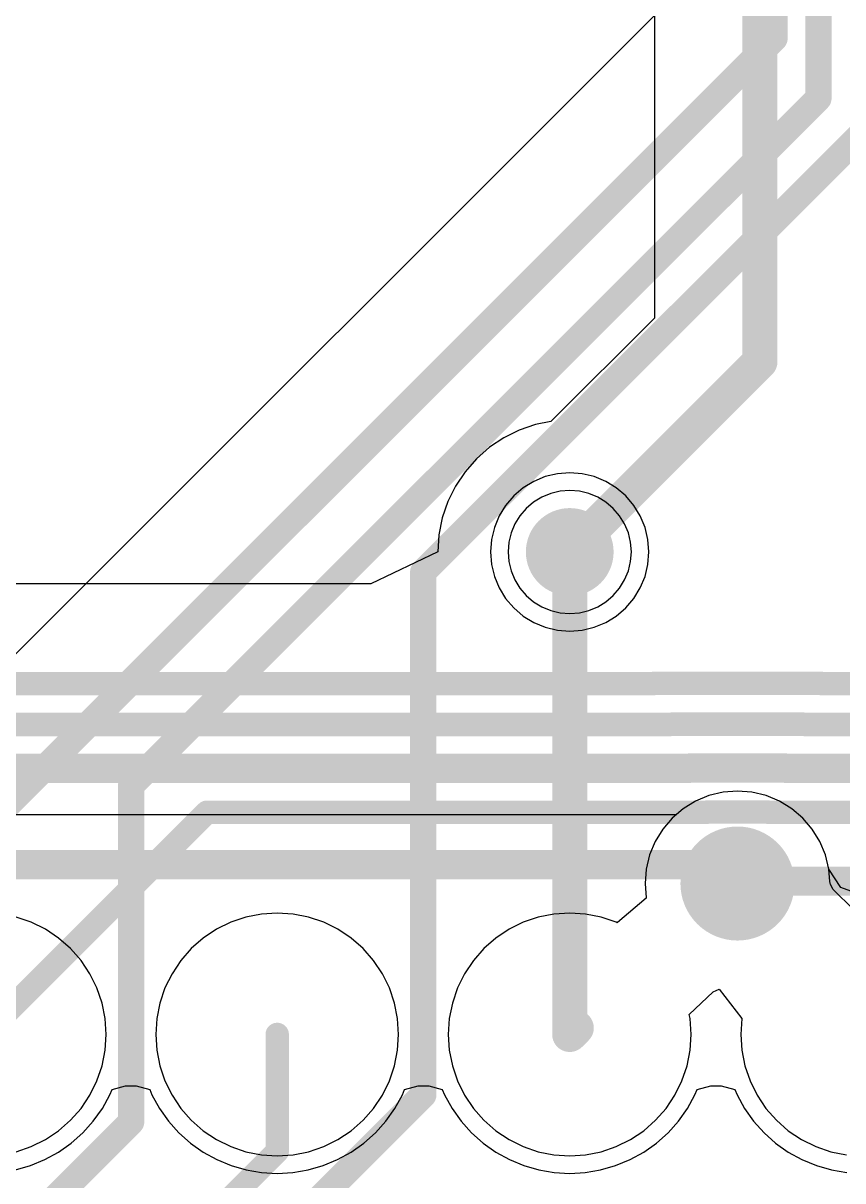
# Model space of a CAD drawing. Header units: millimetres. Extents: x 5.97 to 14.78, y 3.86 to 11.35.
# Drawn here: x 9.3382 to 9.6184, y 7.3299 to 7.7258 of the extents above; entities that cross this region are included whole.
import ezdxf

# ---------------------------------------------------------------- set-up
doc = ezdxf.new("R2010")
doc.units = ezdxf.units.MM
doc.header["$MEASUREMENT"] = 0
for name, color, linetype in [('BottomLayer', 5, 'Continuous'), ('MidLayer1', 16, 'Continuous'), ('MidLayer2', 76, 'Continuous'), ('MultiLayer', 9, 'Continuous'), ('TopLayer', 1, 'Continuous')]:
    doc.layers.add(name, color=color, linetype=linetype)

msp = doc.modelspace()

# ---------------------------------------------------------------- linework, layer by layer
at = {"layer": 'BottomLayer'}
for p, q in [((9.55392, 7.8092), (9.55392, 7.62494)), ((9.55392, 7.62494), (9.51858, 7.58961)), ((9.51858, 7.58961), (9.51333, 7.58856)), ((9.50774, 7.58666), (9.50245, 7.58405)), ((9.51333, 7.58856), (9.50774, 7.58666)), ((9.50245, 7.58405), (9.49755, 7.58078)), ((9.49755, 7.58078), (9.49311, 7.57689)), ((9.49311, 7.57689), (9.48922, 7.57245)), ((9.48922, 7.57245), (9.48595, 7.56755)), ((9.48595, 7.56755), (9.48334, 7.56226)), ((9.48334, 7.56226), (9.48144, 7.55667)), ((9.48144, 7.55667), (9.48029, 7.55089)), ((9.48029, 7.55089), (9.4799, 7.545)), ((9.4799, 7.545), (9.45702, 7.53407)), ((9.45702, 7.53407), (9.33417, 7.53407))]:
    msp.add_line(p, q, dxfattribs=at)
for points, const_width in [([(9.59, 7.61), (9.59, 8.07735)], 0.012), ([(9.525, 7.545), (9.59, 7.61)], 0.012), ([(9.32006, 7.5), (9.55386, 7.5)], 0.008), ([(9.55386, 7.5), (9.55397, 7.50011)], 0.008), ([(9.55397, 7.50011), (9.61072, 7.50011)], 0.008), ([(9.61072, 7.50011), (9.61083, 7.5)], 0.008), ([(9.61083, 7.5), (9.7, 7.5)], 0.008), ([(9.30861, 7.486), (9.55966, 7.486)], 0.008), ([(9.55966, 7.486), (9.55977, 7.48611)], 0.008), ([(9.55977, 7.48611), (9.60492, 7.48611)], 0.008), ([(9.60492, 7.48611), (9.60503, 7.486)], 0.008), ([(9.60503, 7.486), (9.7058, 7.486)], 0.008), ([(9.28471, 7.471), (9.56587, 7.471)], 0.01), ([(9.56587, 7.471), (9.56598, 7.47111)], 0.01), ([(9.56598, 7.47111), (9.59871, 7.47111)], 0.01), ([(9.59871, 7.47111), (9.59882, 7.471)], 0.01), ([(9.59882, 7.471), (9.71201, 7.471)], 0.01), ([(9.325, 7.38), (9.401, 7.456)], 0.008), ([(9.401, 7.456), (9.57208, 7.456)], 0.008), ([(9.57208, 7.456), (9.5722, 7.45611)], 0.008), ([(9.5722, 7.45611), (9.59249, 7.45611)], 0.008), ([(9.59249, 7.45611), (9.59261, 7.456)], 0.008), ([(9.59261, 7.456), (9.71823, 7.456)], 0.008), ([(9.58234, 7.43161), (9.58316, 7.43243)], 0.01), ([(9.58316, 7.43243), (9.86648, 7.43243)], 0.01), ([(9.425, 7.34), (9.425, 7.38)], 0.008), ([(9.40119, 7.31619), (9.425, 7.34)], 0.008)]:
    msp.add_lwpolyline(points, dxfattribs=dict(at, const_width=const_width))
for points, const_width in [([(9.587, 7.61, 1), (9.593, 7.61, 1)], 0.006), ([(9.587, 7.61, 1), (9.593, 7.61, 1)], 0.006), ([(9.5175, 7.545, 1), (9.5325, 7.545, 1)], 0.015), ([(9.522, 7.545, 1), (9.528, 7.545, 1)], 0.006), ([(9.55186, 7.5, 1), (9.55586, 7.5, 1)], 0.004), ([(9.55186, 7.5, 1), (9.55586, 7.5, 1)], 0.004), ([(9.55197, 7.50011, 1), (9.55597, 7.50011, 1)], 0.004), ([(9.55197, 7.50011, 1), (9.55597, 7.50011, 1)], 0.004), ([(9.60872, 7.50011, 1), (9.61272, 7.50011, 1)], 0.004), ([(9.60872, 7.50011, 1), (9.61272, 7.50011, 1)], 0.004), ([(9.60883, 7.5, 1), (9.61283, 7.5, 1)], 0.004), ([(9.60883, 7.5, 1), (9.61283, 7.5, 1)], 0.004), ([(9.55766, 7.486, 1), (9.56166, 7.486, 1)], 0.004), ([(9.55766, 7.486, 1), (9.56166, 7.486, 1)], 0.004), ([(9.55777, 7.48611, 1), (9.56177, 7.48611, 1)], 0.004), ([(9.55777, 7.48611, 1), (9.56177, 7.48611, 1)], 0.004), ([(9.60292, 7.48611, 1), (9.60692, 7.48611, 1)], 0.004), ([(9.60292, 7.48611, 1), (9.60692, 7.48611, 1)], 0.004), ([(9.60303, 7.486, 1), (9.60703, 7.486, 1)], 0.004), ([(9.60303, 7.486, 1), (9.60703, 7.486, 1)], 0.004), ([(9.56337, 7.471, 1), (9.56837, 7.471, 1)], 0.005), ([(9.56337, 7.471, 1), (9.56837, 7.471, 1)], 0.005), ([(9.56348, 7.47111, 1), (9.56848, 7.47111, 1)], 0.005), ([(9.56348, 7.47111, 1), (9.56848, 7.47111, 1)], 0.005), ([(9.59621, 7.47111, 1), (9.60121, 7.47111, 1)], 0.005), ([(9.59621, 7.47111, 1), (9.60121, 7.47111, 1)], 0.005), ([(9.59632, 7.471, 1), (9.60132, 7.471, 1)], 0.005), ([(9.59632, 7.471, 1), (9.60132, 7.471, 1)], 0.005), ([(9.399, 7.456, 1), (9.403, 7.456, 1)], 0.004), ([(9.399, 7.456, 1), (9.403, 7.456, 1)], 0.004), ([(9.57008, 7.456, 1), (9.57408, 7.456, 1)], 0.004), ([(9.57008, 7.456, 1), (9.57408, 7.456, 1)], 0.004), ([(9.5702, 7.45611, 1), (9.5742, 7.45611, 1)], 0.004), ([(9.5702, 7.45611, 1), (9.5742, 7.45611, 1)], 0.004), ([(9.59049, 7.45611, 1), (9.59449, 7.45611, 1)], 0.004), ([(9.59049, 7.45611, 1), (9.59449, 7.45611, 1)], 0.004), ([(9.59061, 7.456, 1), (9.59461, 7.456, 1)], 0.004), ([(9.59061, 7.456, 1), (9.59461, 7.456, 1)], 0.004), ([(9.57609, 7.43161, 1), (9.58859, 7.43161, 1)], 0.0125), ([(9.57984, 7.43161, 1), (9.58484, 7.43161, 1)], 0.005), ([(9.58066, 7.43243, 1), (9.58566, 7.43243, 1)], 0.005), ([(9.58066, 7.43243, 1), (9.58566, 7.43243, 1)], 0.005), ([(9.423, 7.38, 1), (9.427, 7.38, 1)], 0.004), ([(9.423, 7.34, 1), (9.427, 7.34, 1)], 0.004), ([(9.423, 7.34, 1), (9.427, 7.34, 1)], 0.004)]:
    msp.add_lwpolyline(points, format="xyb", close=True, dxfattribs=dict(at, const_width=const_width))
at = {"layer": 'MidLayer1'}
for p, q in [((9.5217, 7.56581), (9.51849, 7.56503)), ((9.525, 7.56606), (9.5217, 7.56581)), ((9.5283, 7.56581), (9.525, 7.56606)), ((9.53151, 7.56503), (9.5283, 7.56581)), ((9.51262, 7.56204), (9.5101, 7.5599)), ((9.51544, 7.56377), (9.51262, 7.56204)), ((9.51849, 7.56503), (9.51544, 7.56377)), ((9.53456, 7.56377), (9.53151, 7.56503)), ((9.53738, 7.56204), (9.53456, 7.56377)), ((9.5399, 7.5599), (9.53738, 7.56204)), ((9.5101, 7.5599), (9.50796, 7.55738)), ((9.54204, 7.55738), (9.5399, 7.5599)), ((9.50623, 7.55456), (9.50497, 7.55151)), ((9.50796, 7.55738), (9.50623, 7.55456)), ((9.54377, 7.55456), (9.54204, 7.55738)), ((9.54503, 7.55151), (9.54377, 7.55456)), ((9.50497, 7.55151), (9.50419, 7.5483)), ((9.54581, 7.5483), (9.54503, 7.55151)), ((9.50419, 7.5483), (9.50394, 7.545)), ((9.54606, 7.545), (9.54581, 7.5483)), ((9.50394, 7.545), (9.50419, 7.5417)), ((9.54581, 7.5417), (9.54606, 7.545)), ((9.50419, 7.5417), (9.50497, 7.53849)), ((9.50497, 7.53849), (9.50623, 7.53544)), ((9.54377, 7.53544), (9.54503, 7.53849)), ((9.54503, 7.53849), (9.54581, 7.5417)), ((9.50623, 7.53544), (9.50796, 7.53262)), ((9.54204, 7.53262), (9.54377, 7.53544)), ((9.50796, 7.53262), (9.5101, 7.5301)), ((9.5101, 7.5301), (9.51262, 7.52796)), ((9.53738, 7.52796), (9.5399, 7.5301)), ((9.5399, 7.5301), (9.54204, 7.53262)), ((9.51262, 7.52796), (9.51544, 7.52623)), ((9.51544, 7.52623), (9.51849, 7.52497)), ((9.53151, 7.52497), (9.53456, 7.52623)), ((9.53456, 7.52623), (9.53738, 7.52796)), ((9.51849, 7.52497), (9.5217, 7.52419)), ((9.5217, 7.52419), (9.525, 7.52394)), ((9.525, 7.52394), (9.5283, 7.52419)), ((9.5283, 7.52419), (9.53151, 7.52497)), ((9.5774, 7.46282), (9.57258, 7.46166)), ((9.58234, 7.46321), (9.5774, 7.46282)), ((9.58729, 7.46282), (9.58234, 7.46321)), ((9.59211, 7.46166), (9.58729, 7.46282)), ((9.568, 7.45977), (9.56377, 7.45718)), ((9.57258, 7.46166), (9.568, 7.45977)), ((9.59669, 7.45977), (9.59211, 7.46166)), ((9.60092, 7.45718), (9.59669, 7.45977)), ((9.56377, 7.45718), (9.56, 7.45396)), ((9.60469, 7.45396), (9.60092, 7.45718)), ((9.56, 7.45396), (9.55678, 7.45019)), ((9.60791, 7.45019), (9.60469, 7.45396)), ((9.55678, 7.45019), (9.55419, 7.44596)), ((9.6105, 7.44596), (9.60791, 7.45019)), ((9.55419, 7.44596), (9.55229, 7.44138)), ((9.6124, 7.44138), (9.6105, 7.44596)), ((9.55229, 7.44138), (9.55114, 7.43656)), ((9.61355, 7.43656), (9.6124, 7.44138)), ((9.55114, 7.43656), (9.55075, 7.43161)), ((9.61389, 7.43227), (9.61355, 7.43656)), ((9.55075, 7.43161), (9.55114, 7.42667)), ((9.61414, 7.43124), (9.61389, 7.43227)), ((9.61506, 7.42954), (9.61414, 7.43124)), ((9.62195, 7.42276), (9.61506, 7.42954)), ((9.55115, 7.42663), (9.54133, 7.41825)), ((9.55114, 7.42667), (9.55115, 7.42663)), ((9.34089, 7.41836), (9.33575, 7.42011)), ((9.41425, 7.42011), (9.40911, 7.41836)), ((9.41958, 7.42117), (9.41425, 7.42011)), ((9.425, 7.42152), (9.41958, 7.42117)), ((9.43042, 7.42117), (9.425, 7.42152)), ((9.43575, 7.42011), (9.43042, 7.42117)), ((9.44089, 7.41836), (9.43575, 7.42011)), ((9.51425, 7.42011), (9.50911, 7.41836)), ((9.51958, 7.42117), (9.51425, 7.42011)), ((9.525, 7.42152), (9.51958, 7.42117)), ((9.53042, 7.42117), (9.525, 7.42152)), ((9.53575, 7.42011), (9.53042, 7.42117)), ((9.54089, 7.41836), (9.53575, 7.42011)), ((9.34576, 7.41596), (9.34089, 7.41836)), ((9.35028, 7.41294), (9.34576, 7.41596)), ((9.40424, 7.41596), (9.39972, 7.41294)), ((9.40911, 7.41836), (9.40424, 7.41596)), ((9.44576, 7.41596), (9.44089, 7.41836)), ((9.45028, 7.41294), (9.44576, 7.41596)), ((9.50424, 7.41596), (9.49972, 7.41294)), ((9.50911, 7.41836), (9.50424, 7.41596)), ((9.54121, 7.4182), (9.54089, 7.41836)), ((9.54133, 7.41825), (9.54121, 7.4182)), ((9.35436, 7.40936), (9.35028, 7.41294)), ((9.39972, 7.41294), (9.39564, 7.40936)), ((9.45436, 7.40936), (9.45028, 7.41294)), ((9.49972, 7.41294), (9.49564, 7.40936)), ((9.35794, 7.40528), (9.35436, 7.40936)), ((9.39564, 7.40936), (9.39206, 7.40528)), ((9.45794, 7.40528), (9.45436, 7.40936)), ((9.49564, 7.40936), (9.49206, 7.40528)), ((9.36096, 7.40076), (9.35794, 7.40528)), ((9.39206, 7.40528), (9.38904, 7.40076)), ((9.46096, 7.40076), (9.45794, 7.40528)), ((9.49206, 7.40528), (9.48904, 7.40076)), ((9.36336, 7.39589), (9.36096, 7.40076)), ((9.38904, 7.40076), (9.38664, 7.39589)), ((9.46336, 7.39589), (9.46096, 7.40076)), ((9.48904, 7.40076), (9.48664, 7.39589)), ((9.36511, 7.39075), (9.36336, 7.39589)), ((9.38664, 7.39589), (9.38489, 7.39075)), ((9.46511, 7.39075), (9.46336, 7.39589)), ((9.48664, 7.39589), (9.48489, 7.39075)), ((9.57402, 7.39462), (9.57605, 7.39551)), ((9.57605, 7.39551), (9.58383, 7.38542)), ((9.56588, 7.38687), (9.57402, 7.39462)), ((9.36617, 7.38542), (9.36511, 7.39075)), ((9.38489, 7.39075), (9.38383, 7.38542)), ((9.46617, 7.38542), (9.46511, 7.39075)), ((9.48489, 7.39075), (9.48383, 7.38542)), ((9.36652, 7.38), (9.36617, 7.38542)), ((9.38383, 7.38542), (9.38348, 7.38)), ((9.46652, 7.38), (9.46617, 7.38542)), ((9.48383, 7.38542), (9.48348, 7.38)), ((9.56617, 7.38542), (9.56588, 7.38687)), ((9.56652, 7.38), (9.56617, 7.38542)), ((9.58383, 7.38542), (9.58348, 7.38)), ((9.36617, 7.37458), (9.36652, 7.38)), ((9.38348, 7.38), (9.38383, 7.37458)), ((9.46617, 7.37458), (9.46652, 7.38)), ((9.48348, 7.38), (9.48383, 7.37458)), ((9.56617, 7.37458), (9.56652, 7.38)), ((9.58348, 7.38), (9.58383, 7.37458)), ((9.36511, 7.36925), (9.36617, 7.37458)), ((9.38383, 7.37458), (9.38489, 7.36925)), ((9.46511, 7.36925), (9.46617, 7.37458)), ((9.48383, 7.37458), (9.48489, 7.36925)), ((9.56511, 7.36925), (9.56617, 7.37458)), ((9.58383, 7.37458), (9.58489, 7.36925)), ((9.36336, 7.36411), (9.36511, 7.36925)), ((9.38489, 7.36925), (9.38664, 7.36411)), ((9.46336, 7.36411), (9.46511, 7.36925)), ((9.48489, 7.36925), (9.48664, 7.36411)), ((9.56336, 7.36411), (9.56511, 7.36925)), ((9.58489, 7.36925), (9.58664, 7.36411)), ((9.36096, 7.35924), (9.36336, 7.36411)), ((9.38664, 7.36411), (9.38904, 7.35924)), ((9.46096, 7.35924), (9.46336, 7.36411)), ((9.48664, 7.36411), (9.48904, 7.35924)), ((9.56096, 7.35924), (9.56336, 7.36411)), ((9.58664, 7.36411), (9.58904, 7.35924)), ((9.35794, 7.35472), (9.36096, 7.35924)), ((9.38904, 7.35924), (9.39206, 7.35472)), ((9.45794, 7.35472), (9.46096, 7.35924)), ((9.48904, 7.35924), (9.49206, 7.35472)), ((9.55794, 7.35472), (9.56096, 7.35924)), ((9.58904, 7.35924), (9.59206, 7.35472)), ((9.35436, 7.35064), (9.35794, 7.35472)), ((9.39206, 7.35472), (9.39564, 7.35064)), ((9.45436, 7.35064), (9.45794, 7.35472)), ((9.49206, 7.35472), (9.49564, 7.35064)), ((9.55436, 7.35064), (9.55794, 7.35472)), ((9.59206, 7.35472), (9.59564, 7.35064)), ((9.35028, 7.34706), (9.35436, 7.35064)), ((9.39564, 7.35064), (9.39972, 7.34706)), ((9.45028, 7.34706), (9.45436, 7.35064)), ((9.49564, 7.35064), (9.49972, 7.34706)), ((9.55028, 7.34706), (9.55436, 7.35064)), ((9.59564, 7.35064), (9.59972, 7.34706)), ((9.34089, 7.34164), (9.34576, 7.34404)), ((9.34576, 7.34404), (9.35028, 7.34706)), ((9.39972, 7.34706), (9.40424, 7.34404)), ((9.40424, 7.34404), (9.40911, 7.34164)), ((9.44089, 7.34164), (9.44576, 7.34404)), ((9.44576, 7.34404), (9.45028, 7.34706)), ((9.49972, 7.34706), (9.50424, 7.34404)), ((9.50424, 7.34404), (9.50911, 7.34164)), ((9.54089, 7.34164), (9.54576, 7.34404)), ((9.54576, 7.34404), (9.55028, 7.34706)), ((9.59972, 7.34706), (9.60424, 7.34404)), ((9.60424, 7.34404), (9.60911, 7.34164)), ((9.33575, 7.33989), (9.34089, 7.34164)), ((9.40911, 7.34164), (9.41425, 7.33989)), ((9.41425, 7.33989), (9.41958, 7.33883)), ((9.43042, 7.33883), (9.43575, 7.33989)), ((9.43575, 7.33989), (9.44089, 7.34164)), ((9.50911, 7.34164), (9.51425, 7.33989)), ((9.51425, 7.33989), (9.51958, 7.33883)), ((9.53042, 7.33883), (9.53575, 7.33989)), ((9.53575, 7.33989), (9.54089, 7.34164)), ((9.60911, 7.34164), (9.61425, 7.33989)), ((9.61425, 7.33989), (9.61958, 7.33883)), ((9.41958, 7.33883), (9.425, 7.33848)), ((9.425, 7.33848), (9.43042, 7.33883)), ((9.51958, 7.33883), (9.525, 7.33848)), ((9.525, 7.33848), (9.53042, 7.33883))]:
    msp.add_line(p, q, dxfattribs=at)
for points, const_width in [([(9.5175, 7.545, 1), (9.5325, 7.545, 1)], 0.015), ([(9.57259, 7.43161, 1), (9.59209, 7.43161, 1)], 0.0195)]:
    msp.add_lwpolyline(points, format="xyb", close=True, dxfattribs=dict(at, const_width=const_width))
at = {"layer": 'MidLayer2'}
for p, q in [((9.51663, 7.57076), (9.5127, 7.56913)), ((9.52076, 7.57175), (9.51663, 7.57076)), ((9.525, 7.57208), (9.52076, 7.57175)), ((9.52924, 7.57175), (9.525, 7.57208)), ((9.53337, 7.57076), (9.52924, 7.57175)), ((9.5373, 7.56913), (9.53337, 7.57076)), ((9.50908, 7.56691), (9.50585, 7.56415)), ((9.5127, 7.56913), (9.50908, 7.56691)), ((9.54092, 7.56691), (9.5373, 7.56913)), ((9.54415, 7.56415), (9.54092, 7.56691)), ((9.50585, 7.56415), (9.50309, 7.56092)), ((9.54691, 7.56092), (9.54415, 7.56415)), ((9.50309, 7.56092), (9.50087, 7.5573)), ((9.54913, 7.5573), (9.54691, 7.56092)), ((9.50087, 7.5573), (9.49924, 7.55337)), ((9.55076, 7.55337), (9.54913, 7.5573)), ((9.49924, 7.55337), (9.49825, 7.54924)), ((9.55175, 7.54924), (9.55076, 7.55337)), ((9.49825, 7.54924), (9.49792, 7.545)), ((9.55208, 7.545), (9.55175, 7.54924)), ((9.49792, 7.545), (9.49825, 7.54076)), ((9.55175, 7.54076), (9.55208, 7.545)), ((9.49825, 7.54076), (9.49924, 7.53663)), ((9.55076, 7.53663), (9.55175, 7.54076)), ((9.49924, 7.53663), (9.50087, 7.5327)), ((9.54913, 7.5327), (9.55076, 7.53663)), ((9.50087, 7.5327), (9.50309, 7.52908)), ((9.54691, 7.52908), (9.54913, 7.5327)), ((9.50309, 7.52908), (9.50585, 7.52585)), ((9.54415, 7.52585), (9.54691, 7.52908)), ((9.50585, 7.52585), (9.50908, 7.52309)), ((9.50908, 7.52309), (9.5127, 7.52087)), ((9.5373, 7.52087), (9.54092, 7.52309)), ((9.54092, 7.52309), (9.54415, 7.52585)), ((9.5127, 7.52087), (9.51663, 7.51924)), ((9.51663, 7.51924), (9.52076, 7.51825)), ((9.52076, 7.51825), (9.525, 7.51792)), ((9.525, 7.51792), (9.52924, 7.51825)), ((9.52924, 7.51825), (9.53337, 7.51924)), ((9.53337, 7.51924), (9.5373, 7.52087)), ((9.5774, 7.46282), (9.57258, 7.46166)), ((9.58234, 7.46321), (9.5774, 7.46282)), ((9.58729, 7.46282), (9.58234, 7.46321)), ((9.59211, 7.46166), (9.58729, 7.46282)), ((9.568, 7.45977), (9.56377, 7.45718)), ((9.57258, 7.46166), (9.568, 7.45977)), ((9.59669, 7.45977), (9.59211, 7.46166)), ((9.60092, 7.45718), (9.59669, 7.45977)), ((9.56139, 7.45514), (9.28306, 7.45514)), ((9.56377, 7.45718), (9.56139, 7.45514)), ((9.60469, 7.45396), (9.60092, 7.45718)), ((9.60791, 7.45019), (9.60469, 7.45396)), ((9.6105, 7.44596), (9.60791, 7.45019)), ((9.6124, 7.44138), (9.6105, 7.44596)), ((9.61355, 7.43656), (9.6124, 7.44138)), ((9.61771, 7.43021), (9.61355, 7.43656)), ((9.62448, 7.4277), (9.61771, 7.43021)), ((9.3678, 7.35939), (9.36856, 7.36122)), ((9.36856, 7.36122), (9.37319, 7.36245)), ((9.37319, 7.36245), (9.37681, 7.36245)), ((9.37681, 7.36245), (9.38144, 7.36122)), ((9.38144, 7.36122), (9.3822, 7.35939)), ((9.4678, 7.35939), (9.46856, 7.36122)), ((9.46856, 7.36122), (9.47319, 7.36245)), ((9.47319, 7.36245), (9.47681, 7.36245)), ((9.47681, 7.36245), (9.48144, 7.36122)), ((9.48144, 7.36122), (9.4822, 7.35939)), ((9.5678, 7.35939), (9.56856, 7.36122)), ((9.56856, 7.36122), (9.57319, 7.36245)), ((9.57319, 7.36245), (9.57681, 7.36245)), ((9.57681, 7.36245), (9.58144, 7.36122)), ((9.58144, 7.36122), (9.5822, 7.35939)), ((9.36523, 7.35472), (9.3678, 7.35939)), ((9.3822, 7.35939), (9.38477, 7.35472)), ((9.46523, 7.35472), (9.4678, 7.35939)), ((9.4822, 7.35939), (9.48477, 7.35472)), ((9.56523, 7.35472), (9.5678, 7.35939)), ((9.5822, 7.35939), (9.58477, 7.35472)), ((9.36214, 7.35038), (9.36523, 7.35472)), ((9.38477, 7.35472), (9.38786, 7.35038)), ((9.46214, 7.35038), (9.46523, 7.35472)), ((9.48477, 7.35472), (9.48786, 7.35038)), ((9.56214, 7.35038), (9.56523, 7.35472)), ((9.58477, 7.35472), (9.58786, 7.35038)), ((9.35859, 7.34641), (9.36214, 7.35038)), ((9.38786, 7.35038), (9.39141, 7.34641)), ((9.45859, 7.34641), (9.46214, 7.35038)), ((9.48786, 7.35038), (9.49141, 7.34641)), ((9.55859, 7.34641), (9.56214, 7.35038)), ((9.58786, 7.35038), (9.59141, 7.34641)), ((9.35462, 7.34286), (9.35859, 7.34641)), ((9.39141, 7.34641), (9.39538, 7.34286)), ((9.45462, 7.34286), (9.45859, 7.34641)), ((9.49141, 7.34641), (9.49538, 7.34286)), ((9.55462, 7.34286), (9.55859, 7.34641)), ((9.59141, 7.34641), (9.59538, 7.34286)), ((9.35028, 7.33977), (9.35462, 7.34286)), ((9.39538, 7.34286), (9.39972, 7.33977)), ((9.45028, 7.33977), (9.45462, 7.34286)), ((9.49538, 7.34286), (9.49972, 7.33977)), ((9.55028, 7.33977), (9.55462, 7.34286)), ((9.59538, 7.34286), (9.59972, 7.33977)), ((9.34069, 7.33516), (9.34561, 7.3372)), ((9.34561, 7.3372), (9.35028, 7.33977)), ((9.39972, 7.33977), (9.40439, 7.3372)), ((9.40439, 7.3372), (9.40931, 7.33516)), ((9.44069, 7.33516), (9.44561, 7.3372)), ((9.44561, 7.3372), (9.45028, 7.33977)), ((9.49972, 7.33977), (9.50439, 7.3372)), ((9.50439, 7.3372), (9.50931, 7.33516)), ((9.54069, 7.33516), (9.54561, 7.3372)), ((9.54561, 7.3372), (9.55028, 7.33977)), ((9.59972, 7.33977), (9.60439, 7.3372)), ((9.60439, 7.3372), (9.60931, 7.33516)), ((9.33557, 7.33368), (9.34069, 7.33516)), ((9.40931, 7.33516), (9.41443, 7.33368)), ((9.41443, 7.33368), (9.41968, 7.33279)), ((9.41968, 7.33279), (9.425, 7.33249)), ((9.425, 7.33249), (9.43032, 7.33279)), ((9.43032, 7.33279), (9.43557, 7.33368)), ((9.43557, 7.33368), (9.44069, 7.33516)), ((9.50931, 7.33516), (9.51443, 7.33368)), ((9.51443, 7.33368), (9.51968, 7.33279)), ((9.51968, 7.33279), (9.525, 7.33249)), ((9.525, 7.33249), (9.53032, 7.33279)), ((9.53032, 7.33279), (9.53557, 7.33368)), ((9.53557, 7.33368), (9.54069, 7.33516)), ((9.60931, 7.33516), (9.61443, 7.33368)), ((9.61443, 7.33368), (9.61968, 7.33279))]:
    msp.add_line(p, q, dxfattribs=at)
for points, const_width in [([(9.5175, 7.545, 1), (9.5325, 7.545, 1)], 0.015), ([(9.57259, 7.43161, 1), (9.59209, 7.43161, 1)], 0.0195), ([(9.5734, 7.43806, 1), (9.5784, 7.43806, 1)], 0.005), ([(9.5734, 7.43806, 1), (9.5784, 7.43806, 1)], 0.005), ([(9.57984, 7.43161, 1), (9.58484, 7.43161, 1)], 0.005)]:
    msp.add_lwpolyline(points, format="xyb", close=True, dxfattribs=dict(at, const_width=const_width))
at = {"layer": 'MidLayer2', "const_width": 0.01}
for points in [[(9.28306, 7.43806), (9.5759, 7.43806)], [(9.5759, 7.43806), (9.58234, 7.43161)]]:
    msp.add_lwpolyline(points, dxfattribs=at)
at = {"layer": 'MultiLayer'}
for points, const_width in [([(9.5175, 7.545, 1), (9.5325, 7.545, 1)], 0.015), ([(9.57259, 7.43161, 1), (9.59209, 7.43161, 1)], 0.0195)]:
    msp.add_lwpolyline(points, format="xyb", close=True, dxfattribs=dict(at, const_width=const_width))
at = {"layer": 'TopLayer'}
msp.add_line((9.56043, 7.73494), (9.3309, 7.50541), dxfattribs=at)
for points, const_width in [([(9.595, 7.72062), (9.595, 7.91389)], 0.009), ([(9.61, 7.70011), (9.61, 7.90197)], 0.009), ([(9.27493, 7.40055), (9.595, 7.72062)], 0.009), ([(9.37507, 7.46518), (9.61, 7.70011)], 0.009), ([(9.47493, 7.53817), (9.635, 7.69824)], 0.009), ([(9.525, 7.38), (9.525, 7.545)], 0.012), ([(9.47493, 7.35932), (9.47493, 7.53817)], 0.009), ([(9.37507, 7.35007), (9.37507, 7.46518)], 0.009), ([(9.525, 7.38), (9.52723, 7.38223)], 0.012), ([(9.288, 7.17238), (9.47493, 7.35932)], 0.009), ([(9.315, 7.29), (9.37507, 7.35007)], 0.009)]:
    msp.add_lwpolyline(points, dxfattribs=dict(at, const_width=const_width))
for points, const_width in [([(9.59275, 7.72062, 1), (9.59725, 7.72062, 1)], 0.0045), ([(9.59275, 7.72062, 1), (9.59725, 7.72062, 1)], 0.0045), ([(9.60775, 7.70011, 1), (9.61225, 7.70011, 1)], 0.0045), ([(9.60775, 7.70011, 1), (9.61225, 7.70011, 1)], 0.0045), ([(9.5175, 7.545, 1), (9.5325, 7.545, 1)], 0.015), ([(9.522, 7.545, 1), (9.528, 7.545, 1)], 0.006), ([(9.47268, 7.53817, 1), (9.47718, 7.53817, 1)], 0.0045), ([(9.47268, 7.53817, 1), (9.47718, 7.53817, 1)], 0.0045), ([(9.37282, 7.46518, 1), (9.37732, 7.46518, 1)], 0.0045), ([(9.37282, 7.46518, 1), (9.37732, 7.46518, 1)], 0.0045), ([(9.57609, 7.43161, 1), (9.58859, 7.43161, 1)], 0.0125), ([(9.52423, 7.38223, 1), (9.53023, 7.38223, 1)], 0.006), ([(9.522, 7.38, 1), (9.528, 7.38, 1)], 0.006), ([(9.522, 7.38, 1), (9.528, 7.38, 1)], 0.006), ([(9.47268, 7.35932, 1), (9.47718, 7.35932, 1)], 0.0045), ([(9.47268, 7.35932, 1), (9.47718, 7.35932, 1)], 0.0045), ([(9.37282, 7.35007, 1), (9.37732, 7.35007, 1)], 0.0045), ([(9.37282, 7.35007, 1), (9.37732, 7.35007, 1)], 0.0045)]:
    msp.add_lwpolyline(points, format="xyb", close=True, dxfattribs=dict(at, const_width=const_width))

doc.saveas('drawing.dxf')
